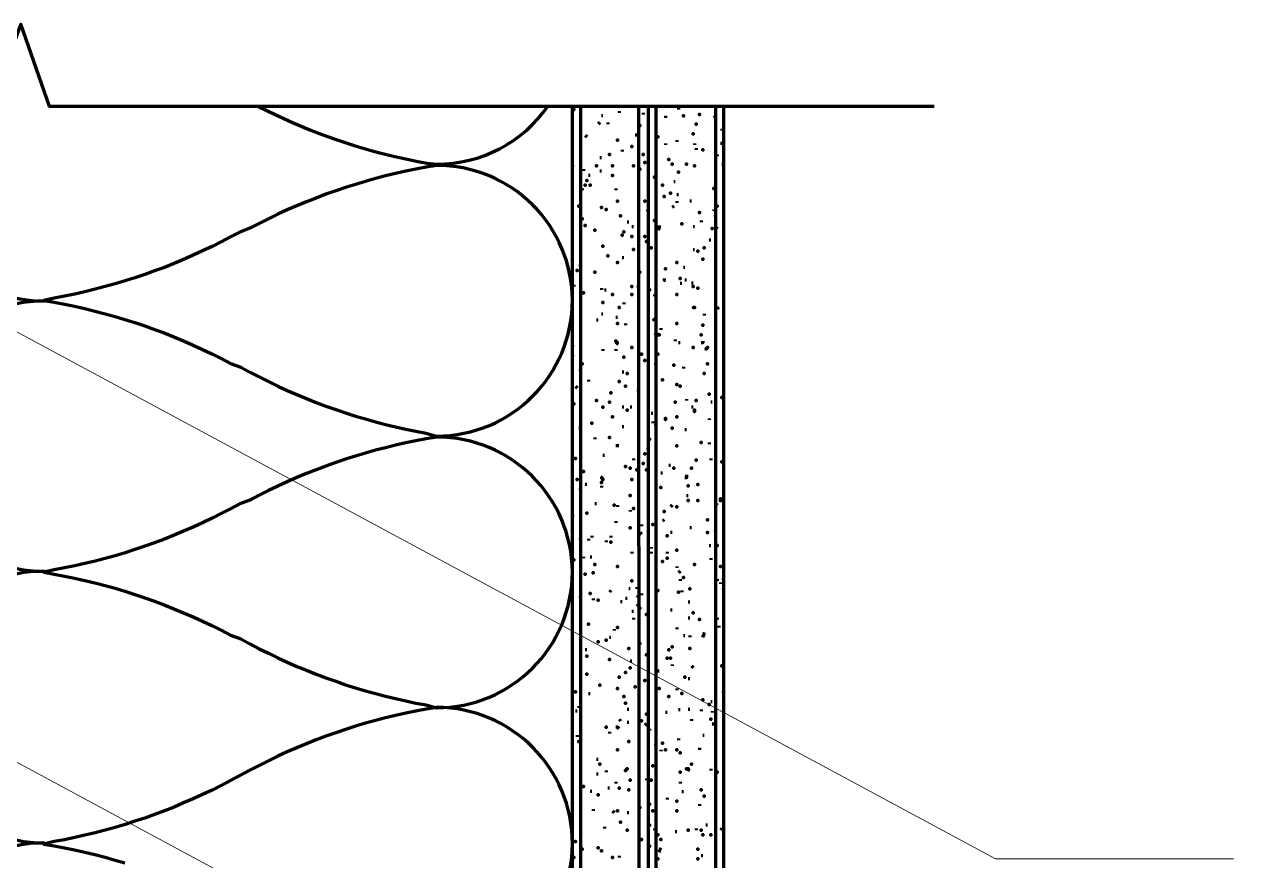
# Model space of a CAD drawing. Extents: x -83.6 to -32.7, y 325.7 to 417.7.
# Drawn here: x -59.38 to -49.27, y 386.32 to 393.25 of the extents above; entities that cross this region are included whole.
import ezdxf

# ---------------------------------------------------------------- set-up
doc = ezdxf.new("R2010")
doc.units = 0
doc.header["$MEASUREMENT"] = 0
for name, color, linetype, lineweight in [('Dt-Line 1', 9, 'Continuous', 0), ('Dt-Line 3', 7, 'Continuous', 15), ('Dt-Line 4', 1, 'Continuous', 25), ('Dt-Text', 121, 'Continuous', 20)]:
    doc.layers.add(name, color=color, linetype=linetype, lineweight=lineweight)
doc.styles.get("Standard").update_dxf_attribs({"font": 'Arial.ttf'})
doc.dimstyles.new('1 & 1 Half', dxfattribs={"dimtxt": 0.75, "dimasz": 0.75, "dimexe": 1, "dimexo": 0.375, "dimgap": 0.5, "dimtad": 1, "dimdec": 4, "dimzin": 3, "dimdsep": 46, "dimlunit": 4, "dimtxsty": 'Standard', "dimblk": 'ARCHTICK', "dimcen": 0.09375, "dimdle": 1, "dimclrd": 253, "dimclre": 253, "dimclrt": 256, "dimadec": 0, "dimazin": 0, "dimtfac": 0.6, "dimtdec": 4, "dimtix": 1, "dimtmove": 2, "dimatfit": 0, "dimfxl": 1, "dimfrac": 1, "dimtolj": 1, "dimtzin": 0, "dimlwd": 9, "dimlwe": 9, "dimarcsym": 0})

# ---------------------------------------------------------------- blocks, each defined once
blk = doc.blocks.new('_ArchTick')
at = {"color": 0, "linetype": 'ByBlock', "const_width": 0.15}
blk.add_lwpolyline([(-0.5, -0.5), (0.5, 0.5)], dxfattribs=at)

msp = doc.modelspace()

# ---------------------------------------------------------------- linework, layer by layer
at = {"layer": 'Dt-Line 1', "linetype": 'Continuous', "lineweight": 158}
for p, q in [((-54.451, 392.535), (-54.451, 392.521)), ((-53.958, 392.561), (-53.958, 392.548)), ((-54.611, 392.441), (-54.625, 392.428)), ((-54.585, 392.495), (-54.598, 392.495)), ((-54.545, 392.441), (-54.545, 392.428)), ((-54.251, 392.521), (-54.251, 392.508)), ((-54.065, 392.495), (-54.065, 392.481)), ((-53.651, 392.495), (-53.665, 392.481)), ((-54.731, 392.335), (-54.718, 392.321)), ((-54.305, 392.335), (-54.318, 392.335)), ((-53.598, 392.388), (-53.598, 392.375)), ((-54.065, 392.268), (-54.065, 392.255)), ((-53.971, 392.295), (-53.971, 392.281)), ((-53.825, 392.268), (-53.825, 392.255)), ((-53.811, 392.228), (-53.811, 392.215)), ((-53.598, 392.268), (-53.611, 392.268)), ((-54.598, 392.148), (-54.611, 392.148)), ((-54.425, 392.215), (-54.425, 392.201)), ((-53.638, 392.175), (-53.638, 392.161)), ((-54.745, 392.055), (-54.745, 392.041)), ((-54.611, 392.041), (-54.598, 392.041)), ((-53.598, 392.095), (-53.585, 392.095)), ((-54.691, 392.001), (-54.705, 392.001)), ((-53.985, 391.948), (-53.998, 391.948)), ((-54.758, 391.895), (-54.758, 391.881)), ((-54.478, 391.895), (-54.478, 391.881)), ((-53.958, 391.841), (-53.971, 391.841)), ((-53.998, 391.748), (-54.011, 391.735)), ((-53.971, 391.788), (-53.971, 391.775)), ((-53.851, 391.788), (-53.865, 391.788)), ((-54.225, 391.721), (-54.211, 391.708)), ((-53.771, 391.628), (-53.771, 391.615)), ((-53.665, 391.721), (-53.665, 391.708)), ((-54.371, 391.615), (-54.385, 391.615)), ((-54.331, 391.575), (-54.345, 391.575)), ((-53.825, 391.575), (-53.838, 391.575)), ((-53.638, 391.575), (-53.651, 391.561)), ((-53.705, 391.468), (-53.691, 391.468)), ((-54.425, 391.321), (-54.411, 391.321)), ((-53.838, 391.388), (-53.825, 391.388)), ((-53.651, 391.388), (-53.651, 391.375)), ((-54.758, 391.295), (-54.771, 391.295)), ((-53.918, 391.241), (-53.905, 391.241)), ((-53.891, 391.135), (-53.905, 391.135)), ((-54.825, 391.095), (-54.825, 391.081)), ((-54.598, 391.068), (-54.598, 391.055)), ((-54.571, 391.055), (-54.558, 391.055)), ((-54.291, 391.081), (-54.305, 391.081)), ((-53.945, 391.108), (-53.931, 391.108)), ((-53.838, 391.108), (-53.851, 391.108)), ((-54.411, 390.948), (-54.411, 390.935)), ((-54.158, 391.015), (-54.158, 391.001)), ((-54.598, 390.855), (-54.585, 390.855)), ((-54.478, 390.828), (-54.465, 390.828)), ((-54.171, 390.815), (-54.158, 390.801)), ((-53.745, 390.855), (-53.745, 390.841)), ((-53.625, 390.908), (-53.638, 390.895)), ((-54.625, 390.801), (-54.638, 390.801)), ((-54.398, 390.775), (-54.398, 390.761)), ((-54.105, 390.735), (-54.105, 390.721)), ((-54.825, 390.628), (-54.838, 390.628)), ((-53.985, 390.641), (-53.985, 390.628)), ((-53.945, 390.615), (-53.958, 390.615)), ((-54.585, 390.561), (-54.585, 390.548)), ((-54.478, 390.561), (-54.478, 390.548)), ((-53.918, 390.415), (-53.918, 390.401)), ((-53.651, 390.508), (-53.638, 390.508)), ((-54.705, 390.308), (-54.705, 390.295)), ((-54.425, 390.375), (-54.411, 390.375)), ((-54.158, 390.335), (-54.145, 390.335)), ((-54.811, 390.255), (-54.798, 390.241)), ((-53.891, 390.148), (-53.891, 390.135)), ((-53.678, 390.121), (-53.691, 390.121)), ((-54.411, 390.081), (-54.425, 390.081)), ((-54.345, 390.081), (-54.358, 390.081)), ((-54.171, 390.028), (-54.185, 390.028)), ((-53.838, 390.081), (-53.851, 390.081)), ((-54.771, 389.908), (-54.785, 389.908)), ((-54.425, 389.921), (-54.411, 389.921)), ((-54.171, 389.961), (-54.171, 389.948)), ((-53.705, 389.988), (-53.705, 389.975)), ((-54.651, 389.828), (-54.651, 389.815)), ((-53.905, 389.895), (-53.891, 389.895)), ((-53.705, 389.788), (-53.705, 389.775)), ((-54.571, 389.681), (-54.585, 389.681)), ((-54.331, 389.655), (-54.331, 389.641)), ((-54.038, 389.601), (-54.025, 389.601)), ((-53.691, 389.655), (-53.691, 389.641)), ((-54.091, 389.535), (-54.105, 389.535)), ((-54.718, 389.441), (-54.731, 389.441)), ((-54.598, 389.428), (-54.598, 389.415)), ((-53.651, 389.455), (-53.638, 389.455)), ((-53.891, 389.348), (-53.878, 389.348)), ((-54.651, 389.281), (-54.638, 389.281)), ((-54.465, 389.268), (-54.465, 389.255)), ((-54.358, 389.228), (-54.358, 389.215)), ((-54.011, 389.268), (-54.025, 389.255)), ((-53.651, 389.281), (-53.638, 389.268)), ((-54.838, 389.188), (-54.838, 389.175)), ((-54.478, 389.135), (-54.478, 389.121)), ((-54.265, 389.108), (-54.265, 389.095)), ((-54.078, 389.148), (-54.091, 389.135)), ((-54.678, 389.015), (-54.678, 389.001)), ((-54.518, 389.015), (-54.518, 389.001)), ((-54.278, 389.041), (-54.265, 389.028)), ((-54.211, 389.068), (-54.211, 389.055)), ((-54.011, 389.041), (-54.025, 389.041)), ((-53.851, 389.081), (-53.865, 389.081)), ((-54.705, 388.988), (-54.705, 388.975)), ((-54.558, 388.975), (-54.558, 388.961)), ((-54.185, 388.921), (-54.185, 388.908)), ((-53.705, 388.935), (-53.691, 388.935)), ((-54.745, 388.841), (-54.745, 388.828)), ((-54.691, 388.841), (-54.678, 388.841)), ((-54.345, 388.881), (-54.345, 388.868)), ((-54.185, 388.881), (-54.185, 388.868)), ((-54.051, 388.881), (-54.051, 388.868)), ((-53.691, 388.828), (-53.691, 388.815)), ((-53.971, 388.761), (-53.971, 388.748)), ((-53.945, 388.721), (-53.958, 388.708)), ((-53.945, 388.655), (-53.945, 388.641)), ((-53.638, 388.655), (-53.638, 388.641)), ((-53.611, 388.628), (-53.611, 388.615)), ((-54.665, 388.495), (-54.665, 388.481)), ((-54.518, 388.561), (-54.531, 388.548)), ((-54.385, 388.495), (-54.398, 388.495)), ((-54.358, 388.575), (-54.371, 388.575)), ((-54.305, 388.588), (-54.305, 388.575)), ((-54.305, 388.521), (-54.291, 388.508)), ((-54.265, 388.535), (-54.265, 388.521)), ((-53.931, 388.561), (-53.931, 388.548)), ((-54.425, 388.468), (-54.438, 388.468)), ((-54.331, 388.388), (-54.345, 388.388)), ((-54.291, 388.441), (-54.305, 388.428)), ((-54.025, 388.401), (-54.011, 388.401)), ((-53.878, 388.468), (-53.865, 388.468)), ((-54.331, 388.335), (-54.331, 388.321)), ((-53.878, 388.335), (-53.865, 388.335)), ((-53.638, 388.335), (-53.638, 388.321)), ((-54.491, 388.241), (-54.491, 388.228)), ((-53.971, 388.255), (-53.971, 388.241)), ((-53.918, 388.188), (-53.905, 388.188)), ((-53.865, 388.188), (-53.865, 388.175)), ((-53.625, 388.268), (-53.625, 388.255)), ((-54.531, 388.175), (-54.518, 388.175)), ((-54.278, 388.161), (-54.291, 388.161)), ((-54.718, 388.068), (-54.731, 388.068)), ((-54.345, 387.975), (-54.358, 387.975)), ((-54.131, 387.895), (-54.118, 387.895)), ((-54.011, 387.948), (-54.011, 387.935)), ((-53.851, 387.935), (-53.838, 387.921)), ((-53.865, 387.828), (-53.878, 387.828)), ((-54.705, 387.708), (-54.691, 387.708)), ((-53.971, 387.748), (-53.971, 387.735)), ((-54.785, 387.601), (-54.785, 387.588)), ((-53.691, 387.641), (-53.678, 387.641)), ((-54.798, 387.561), (-54.811, 387.561)), ((-54.451, 387.495), (-54.438, 387.481)), ((-54.371, 387.575), (-54.385, 387.575)), ((-54.051, 387.548), (-54.065, 387.548)), ((-53.958, 387.575), (-53.945, 387.575)), ((-53.865, 387.575), (-53.878, 387.575)), ((-53.851, 387.495), (-53.851, 387.481)), ((-53.771, 387.575), (-53.771, 387.561)), ((-53.678, 387.561), (-53.678, 387.548)), ((-54.758, 387.388), (-54.771, 387.388)), ((-54.531, 387.388), (-54.531, 387.375)), ((-54.385, 387.468), (-54.371, 387.468)), ((-54.225, 387.455), (-54.238, 387.441)), ((-54.198, 387.415), (-54.198, 387.401)), ((-53.678, 387.455), (-53.665, 387.455)), ((-54.798, 387.361), (-54.798, 387.348)), ((-53.958, 387.335), (-53.958, 387.321)), ((-53.758, 387.361), (-53.745, 387.361)), ((-54.105, 387.241), (-54.105, 387.228)), ((-53.785, 387.255), (-53.785, 387.241)), ((-54.638, 387.161), (-54.625, 387.161)), ((-53.691, 387.081), (-53.691, 387.068)), ((-54.638, 387.041), (-54.625, 387.041)), ((-54.558, 387.068), (-54.558, 387.055)), ((-54.478, 386.975), (-54.478, 386.961)), ((-54.225, 387.001), (-54.225, 386.988)), ((-53.945, 386.975), (-53.945, 386.961)), ((-54.678, 386.895), (-54.691, 386.895)), ((-54.531, 386.921), (-54.545, 386.921)), ((-53.931, 386.895), (-53.918, 386.895)), ((-54.051, 386.841), (-54.051, 386.828)), ((-53.785, 386.788), (-53.785, 386.775)), ((-54.665, 386.748), (-54.665, 386.735)), ((-54.505, 386.735), (-54.491, 386.721)), ((-54.385, 386.721), (-54.371, 386.721)), ((-54.571, 386.601), (-54.571, 386.588)), ((-54.158, 386.588), (-54.158, 386.575)), ((-53.811, 386.588), (-53.811, 386.575)), ((-53.718, 386.615), (-53.731, 386.615)), ((-53.598, 386.588), (-53.611, 386.575)), ((-53.971, 386.561), (-53.985, 386.561)), ((-54.451, 386.361), (-54.451, 386.348)), ((-53.758, 386.361), (-53.771, 386.361))]:
    msp.add_line(p, q, dxfattribs=at)
for points in [[(-60.235, 392.573, 0.257458), (-60.171, 391.487, 0.257467), (-59.218, 390.961, 0.414213), (-60.345, 389.835, 0.414213), (-59.218, 388.721, 0.414214), (-60.345, 387.595, 0.414214), (-59.218, 386.468, 0.414213), (-60.345, 385.341, 0.414213), (-59.218, 384.215, 0.414213), (-60.345, 383.088, 0.414213), (-59.218, 381.961, 0.344534), (-60.311, 381.106, 0.34453), (-59.745, 379.839)], [(-57.441, 392.575), (-57.372, 392.54), (-57.301, 392.506), (-57.23, 392.473), (-57.159, 392.441), (-57.087, 392.411), (-57.015, 392.381), (-56.942, 392.353), (-56.869, 392.326), (-56.796, 392.3), (-56.722, 392.275), (-56.648, 392.251), (-56.573, 392.228), (-56.498, 392.207), (-56.423, 392.187), (-56.347, 392.168), (-56.271, 392.15), (-56.195, 392.133), (-56.118, 392.118), (-56.041, 392.104), (-55.965, 392.095, 0.246058), (-55.038, 392.58)], [(-55.965, 385.335, 0.414213), (-54.838, 386.461, 0.414213), (-55.964, 387.592), (-56.05, 387.577), (-56.135, 387.561), (-56.219, 387.544), (-56.303, 387.525), (-56.387, 387.505), (-56.471, 387.483), (-56.554, 387.46), (-56.636, 387.435), (-56.719, 387.409), (-56.8, 387.381), (-56.881, 387.352), (-56.962, 387.322), (-57.042, 387.29), (-57.122, 387.257), (-57.201, 387.223), (-57.279, 387.187), (-57.357, 387.149), (-57.435, 387.111), (-57.511, 387.071), (-57.595, 387.027), (-57.671, 386.985), (-57.748, 386.945), (-57.825, 386.906), (-57.903, 386.869), (-57.981, 386.833), (-58.061, 386.799), (-58.14, 386.765), (-58.22, 386.734), (-58.301, 386.703), (-58.382, 386.674), (-58.464, 386.647), (-58.546, 386.621), (-58.629, 386.596), (-58.712, 386.573), (-58.795, 386.551), (-58.879, 386.531), (-58.963, 386.512), (-59.048, 386.494), (-59.133, 386.479), (-59.219, 386.458), (-59.133, 386.444), (-59.048, 386.428), (-58.964, 386.411), (-58.88, 386.392), (-58.796, 386.371), (-58.712, 386.35), (-58.629, 386.326), (-58.547, 386.302)]]:
    msp.add_lwpolyline(points, format="xyb", dxfattribs=at)
for points in [[(-54.825, 392.548), (-54.825, 392.548), (-54.825, 392.548)], [(-53.918, 392.495), (-53.918, 392.495), (-53.918, 392.495)], [(-53.785, 392.508), (-53.785, 392.508), (-53.785, 392.508)], [(-54.278, 392.415), (-54.278, 392.415), (-54.278, 392.415)], [(-53.838, 392.348), (-53.838, 392.348), (-53.838, 392.348)], [(-53.811, 392.428), (-53.811, 392.428), (-53.811, 392.428)], [(-54.465, 392.295), (-54.465, 392.295), (-54.465, 392.295)], [(-54.345, 392.241), (-54.345, 392.241), (-54.345, 392.241)], [(-54.131, 392.321), (-54.131, 392.321), (-54.131, 392.321)], [(-54.531, 392.175), (-54.531, 392.175), (-54.531, 392.175)], [(-54.251, 392.175), (-54.251, 392.175), (-54.251, 392.175)], [(-54.038, 392.135), (-54.038, 392.135), (-54.038, 392.135)], [(-53.758, 392.215), (-53.758, 392.215), (-53.758, 392.215)], [(-54.838, 392.081), (-54.838, 392.081), (-54.838, 392.081)], [(-54.638, 392.081), (-54.638, 392.081), (-54.638, 392.081)], [(-54.505, 392.081), (-54.505, 392.081), (-54.505, 392.081)], [(-54.331, 392.081), (-54.331, 392.081), (-54.331, 392.081)], [(-54.278, 392.055), (-54.278, 392.055), (-54.278, 392.055)], [(-54.011, 392.095), (-54.011, 392.095), (-54.011, 392.095)], [(-53.958, 392.028), (-53.958, 392.028), (-53.958, 392.028)], [(-53.891, 392.095), (-53.891, 392.095), (-53.891, 392.095)], [(-53.825, 392.081), (-53.825, 392.081), (-53.825, 392.081)], [(-54.718, 391.961), (-54.718, 391.961), (-54.718, 391.961)], [(-54.505, 392.001), (-54.505, 392.001), (-54.505, 392.001)], [(-54.158, 391.988), (-54.158, 391.988), (-54.158, 391.988)], [(-54.731, 391.921), (-54.731, 391.921), (-54.731, 391.921)], [(-54.691, 391.921), (-54.691, 391.921), (-54.691, 391.921)], [(-54.091, 391.921), (-54.091, 391.921), (-54.091, 391.921)], [(-54.078, 391.828), (-54.078, 391.828), (-54.078, 391.828)], [(-54.025, 391.855), (-54.025, 391.855), (-54.025, 391.855)], [(-53.665, 391.895), (-53.665, 391.895), (-53.665, 391.895)], [(-54.785, 391.748), (-54.785, 391.748), (-54.785, 391.748)], [(-54.598, 391.735), (-54.598, 391.735), (-54.598, 391.735)], [(-54.465, 391.788), (-54.465, 391.788), (-54.465, 391.788)], [(-54.238, 391.788), (-54.238, 391.788), (-54.238, 391.788)], [(-53.638, 391.748), (-53.638, 391.748), (-53.638, 391.748)], [(-54.758, 391.641), (-54.758, 391.641), (-54.758, 391.641)], [(-54.558, 391.721), (-54.558, 391.721), (-54.558, 391.721)], [(-54.438, 391.668), (-54.438, 391.668), (-54.438, 391.668)], [(-54.158, 391.628), (-54.158, 391.628), (-54.158, 391.628)], [(-53.785, 391.695), (-53.785, 391.695), (-53.785, 391.695)], [(-53.651, 391.668), (-53.651, 391.668), (-53.651, 391.668)], [(-54.731, 391.588), (-54.731, 391.588), (-54.731, 391.588)], [(-54.651, 391.548), (-54.651, 391.548), (-54.651, 391.548)], [(-54.411, 391.535), (-54.411, 391.535), (-54.411, 391.535)], [(-54.118, 391.588), (-54.118, 391.561), (-54.131, 391.548)], [(-53.931, 391.601), (-53.931, 391.601), (-53.931, 391.601)], [(-53.678, 391.561), (-53.678, 391.561), (-53.678, 391.561)], [(-54.345, 391.495), (-54.345, 391.495), (-54.345, 391.495)], [(-54.238, 391.495), (-54.238, 391.495), (-54.238, 391.495)], [(-54.225, 391.455), (-54.225, 391.455), (-54.225, 391.455)], [(-54.585, 391.415), (-54.585, 391.415), (-54.585, 391.415)], [(-54.545, 391.335), (-54.545, 391.335), (-54.545, 391.335)], [(-54.331, 391.388), (-54.331, 391.388), (-54.331, 391.388)], [(-54.185, 391.401), (-54.185, 391.401), (-54.185, 391.401)], [(-53.798, 391.375), (-53.798, 391.375), (-53.798, 391.375)], [(-53.745, 391.401), (-53.745, 391.401), (-53.745, 391.401)], [(-54.771, 391.255), (-54.771, 391.255), (-54.771, 391.255)], [(-54.465, 391.281), (-54.465, 391.281), (-54.465, 391.281)], [(-54.065, 391.228), (-54.065, 391.228), (-54.065, 391.228)], [(-53.971, 391.281), (-53.971, 391.281), (-53.971, 391.281)], [(-53.758, 391.308), (-53.758, 391.308), (-53.758, 391.308)], [(-54.798, 391.215), (-54.798, 391.215), (-54.798, 391.215)], [(-54.651, 391.201), (-54.651, 391.201), (-54.651, 391.201)], [(-54.278, 391.201), (-54.278, 391.201), (-54.278, 391.201)], [(-54.078, 391.148), (-54.078, 391.135), (-54.065, 391.135)], [(-53.945, 391.148), (-53.945, 391.148), (-53.945, 391.148)], [(-54.745, 391.028), (-54.745, 391.028), (-54.745, 391.028)], [(-54.345, 391.081), (-54.345, 391.081), (-54.345, 391.081)], [(-54.198, 391.055), (-54.198, 391.055), (-54.198, 391.055)], [(-53.838, 391.081), (-53.838, 391.081), (-53.838, 391.081)], [(-53.798, 391.068), (-53.798, 391.068), (-53.798, 391.068)], [(-54.585, 390.948), (-54.585, 390.948), (-54.585, 390.948)], [(-54.505, 391.015), (-54.505, 391.015), (-54.505, 391.015)], [(-53.971, 391.015), (-53.971, 391.015), (-53.971, 391.015)], [(-54.451, 390.908), (-54.451, 390.908), (-54.451, 390.908)], [(-54.465, 390.775), (-54.465, 390.775), (-54.465, 390.775)], [(-53.971, 390.775), (-53.971, 390.775), (-53.971, 390.775)], [(-53.758, 390.761), (-53.758, 390.761), (-53.758, 390.761)], [(-54.478, 390.628), (-54.465, 390.615), (-54.478, 390.601)], [(-54.118, 390.681), (-54.158, 390.695)], [(-53.771, 390.681), (-53.771, 390.681), (-53.771, 390.681)], [(-53.758, 390.628), (-53.758, 390.615), (-53.771, 390.615)], [(-54.838, 390.588), (-54.838, 390.588), (-54.838, 390.588)], [(-54.345, 390.575), (-54.345, 390.575), (-54.345, 390.575)], [(-54.265, 390.521), (-54.265, 390.521), (-54.265, 390.521)], [(-54.131, 390.521), (-54.131, 390.521), (-54.131, 390.521)], [(-53.838, 390.575), (-53.838, 390.575), (-53.838, 390.575)], [(-54.838, 390.508), (-54.838, 390.508), (-54.838, 390.508)], [(-54.758, 390.441), (-54.758, 390.441), (-54.758, 390.441)], [(-54.411, 390.495), (-54.411, 390.495), (-54.411, 390.495)], [(-54.238, 390.468), (-54.238, 390.468), (-54.238, 390.468)], [(-54.145, 390.441), (-54.145, 390.441), (-54.145, 390.441)], [(-53.998, 390.428), (-53.998, 390.428), (-53.998, 390.428)], [(-53.718, 390.441), (-53.718, 390.441), (-53.718, 390.441)], [(-54.771, 390.388), (-54.771, 390.388), (-54.771, 390.388)], [(-54.385, 390.361), (-54.385, 390.361), (-54.385, 390.361)], [(-54.091, 390.308), (-54.091, 390.308), (-54.091, 390.308)], [(-53.745, 390.361), (-53.745, 390.361), (-53.745, 390.361)], [(-54.398, 390.255), (-54.398, 390.255), (-54.398, 390.255)], [(-54.291, 390.215), (-54.291, 390.215), (-54.291, 390.215)], [(-53.971, 390.268), (-53.971, 390.268), (-53.971, 390.268)], [(-53.945, 390.255), (-53.945, 390.255), (-53.945, 390.255)], [(-54.825, 390.108), (-54.825, 390.108), (-54.825, 390.108)], [(-54.638, 390.135), (-54.638, 390.135), (-54.638, 390.135)], [(-54.531, 390.121), (-54.531, 390.121), (-54.531, 390.121)], [(-54.518, 390.201), (-54.518, 390.201), (-54.518, 390.201)], [(-53.985, 390.121), (-53.985, 390.121), (-53.985, 390.121)], [(-53.811, 390.135), (-53.811, 390.135), (-53.811, 390.135)], [(-53.705, 390.188), (-53.705, 390.188), (-53.705, 390.188)], [(-53.598, 390.161), (-53.598, 390.161), (-53.598, 390.161)], [(-54.585, 390.081), (-54.585, 390.081), (-54.585, 390.081)], [(-54.385, 390.055), (-54.385, 390.055), (-54.385, 390.055)], [(-54.505, 390.001), (-54.505, 390.001), (-54.505, 390.001)], [(-54.145, 389.935), (-54.145, 389.935), (-54.145, 389.935)], [(-54.011, 389.908), (-54.011, 389.908), (-54.011, 389.908)], [(-53.971, 390.001), (-53.971, 390.001), (-53.971, 390.001)], [(-54.531, 389.828), (-54.531, 389.828), (-54.531, 389.828)], [(-54.198, 389.815), (-54.198, 389.815), (-54.198, 389.815)], [(-54.465, 389.748), (-54.465, 389.761), (-54.465, 389.775)], [(-53.971, 389.761), (-53.971, 389.761), (-53.971, 389.761)], [(-53.771, 389.788), (-53.771, 389.788), (-53.771, 389.788)], [(-54.811, 389.655), (-54.811, 389.655), (-54.811, 389.655)], [(-54.251, 389.615), (-54.251, 389.615), (-54.251, 389.615)], [(-54.238, 389.695), (-54.238, 389.695), (-54.238, 389.695)], [(-53.811, 389.641), (-53.811, 389.641), (-53.811, 389.641)], [(-53.598, 389.628), (-53.598, 389.628), (-53.598, 389.628)], [(-54.745, 389.548), (-54.745, 389.548), (-54.745, 389.548)], [(-54.585, 389.481), (-54.598, 389.495), (-54.585, 389.508)], [(-54.398, 389.588), (-54.398, 389.588), (-54.398, 389.588)], [(-54.358, 389.575), (-54.358, 389.575), (-54.358, 389.575)], [(-54.305, 389.561), (-54.305, 389.561), (-54.305, 389.561)], [(-54.225, 389.561), (-54.225, 389.561), (-54.225, 389.561)], [(-53.998, 389.575), (-53.998, 389.575), (-53.998, 389.575)], [(-53.891, 389.521), (-53.891, 389.495), (-53.905, 389.495)], [(-53.851, 389.575), (-53.851, 389.575), (-53.851, 389.575)], [(-54.798, 389.481), (-54.798, 389.481), (-54.798, 389.481)], [(-54.771, 389.401), (-54.771, 389.401), (-54.771, 389.401)], [(-54.598, 389.455), (-54.598, 389.455), (-54.598, 389.455)], [(-54.345, 389.481), (-54.345, 389.481), (-54.345, 389.481)], [(-54.105, 389.415), (-54.105, 389.415), (-54.105, 389.415)], [(-53.878, 389.428), (-53.878, 389.428), (-53.878, 389.428)], [(-53.798, 389.441), (-53.798, 389.441), (-53.798, 389.441)], [(-54.358, 389.348), (-54.358, 389.348), (-54.358, 389.348)], [(-53.878, 389.308), (-53.878, 389.308), (-53.878, 389.308)], [(-53.798, 389.308), (-53.798, 389.308), (-53.798, 389.308)], [(-54.718, 389.201), (-54.718, 389.201), (-54.718, 389.201)], [(-54.491, 389.268), (-54.491, 389.268), (-54.491, 389.268)], [(-54.331, 389.241), (-54.331, 389.241), (-54.331, 389.241)], [(-54.078, 389.215), (-54.078, 389.215), (-54.078, 389.215)], [(-53.971, 389.255), (-53.971, 389.255), (-53.971, 389.255)], [(-54.171, 389.108), (-54.171, 389.108), (-54.171, 389.108)], [(-53.718, 389.148), (-53.718, 389.148), (-53.718, 389.148)], [(-54.358, 389.081), (-54.358, 389.081), (-54.358, 389.081)], [(-54.051, 389.015), (-54.051, 389.015), (-54.051, 389.015)], [(-53.718, 389.041), (-53.718, 389.041), (-53.718, 389.041)], [(-53.651, 389.055), (-53.651, 389.055), (-53.651, 389.055)], [(-54.771, 388.988), (-54.771, 388.988), (-54.771, 388.988)], [(-53.971, 388.895), (-53.971, 388.895), (-53.971, 388.895)], [(-53.638, 388.935), (-53.638, 388.935), (-53.638, 388.935)], [(-54.825, 388.815), (-54.825, 388.815), (-54.825, 388.815)], [(-54.091, 388.801), (-54.091, 388.801), (-54.091, 388.801)], [(-54.051, 388.828), (-54.051, 388.828), (-54.051, 388.828)], [(-54.731, 388.695), (-54.731, 388.695), (-54.731, 388.695)], [(-54.651, 388.775), (-54.651, 388.775), (-54.651, 388.775)], [(-54.465, 388.761), (-54.465, 388.761), (-54.465, 388.761)], [(-53.825, 388.775), (-53.825, 388.775), (-53.825, 388.775)], [(-53.611, 388.761), (-53.611, 388.761), (-53.611, 388.761)], [(-54.345, 388.641), (-54.345, 388.641), (-54.345, 388.641)], [(-53.918, 388.668), (-53.918, 388.668), (-53.918, 388.668)], [(-53.585, 388.655), (-53.585, 388.655), (-53.585, 388.655)], [(-54.771, 388.508), (-54.771, 388.508), (-54.771, 388.508)], [(-54.691, 388.535), (-54.691, 388.535), (-54.691, 388.535)], [(-54.131, 388.561), (-54.131, 388.561), (-54.131, 388.561)], [(-53.958, 388.548), (-53.958, 388.548), (-53.958, 388.548)], [(-53.865, 388.575), (-53.865, 388.575), (-53.865, 388.575)], [(-53.585, 388.575), (-53.585, 388.575), (-53.585, 388.575)], [(-54.625, 388.481), (-54.625, 388.481), (-54.625, 388.481)], [(-54.278, 388.415), (-54.278, 388.415), (-54.278, 388.415)], [(-54.225, 388.361), (-54.225, 388.361), (-54.225, 388.361)], [(-53.838, 388.375), (-53.838, 388.375), (-53.838, 388.375)], [(-53.785, 388.321), (-53.785, 388.321), (-53.785, 388.321)], [(-54.705, 388.281), (-54.705, 388.281), (-54.705, 388.281)], [(-54.465, 388.255), (-54.465, 388.255), (-54.465, 388.255)], [(-53.758, 388.175), (-53.745, 388.201), (-53.758, 388.201)], [(-54.625, 388.135), (-54.625, 388.135), (-54.625, 388.135)], [(-54.558, 388.148), (-54.558, 388.148), (-54.558, 388.148)], [(-54.278, 388.121), (-54.278, 388.121), (-54.278, 388.121)], [(-54.011, 388.095), (-54.011, 388.095), (-54.011, 388.095)], [(-54.718, 388.015), (-54.718, 388.015), (-54.718, 388.015)], [(-54.371, 388.081), (-54.371, 388.081), (-54.371, 388.081)], [(-54.225, 388.028), (-54.225, 388.028), (-54.225, 388.028)], [(-54.051, 388.001), (-54.051, 388.001), (-54.051, 388.001)], [(-54.038, 388.068), (-54.038, 388.068), (-54.038, 388.068)], [(-54.025, 388.001), (-54.025, 388.001), (-54.025, 388.001)], [(-54.358, 387.921), (-54.358, 387.921), (-54.358, 387.921)], [(-53.598, 387.935), (-53.598, 387.935), (-53.598, 387.935)], [(-54.451, 387.841), (-54.451, 387.841), (-54.451, 387.841)], [(-54.398, 387.881), (-54.398, 387.881), (-54.398, 387.881)], [(-54.238, 387.815), (-54.238, 387.815), (-54.238, 387.815)], [(-53.905, 387.841), (-53.905, 387.841), (-53.905, 387.841)], [(-54.811, 387.721), (-54.811, 387.721), (-54.811, 387.721)], [(-54.611, 387.775), (-54.611, 387.775), (-54.611, 387.775)], [(-54.465, 387.748), (-54.465, 387.748), (-54.465, 387.748)], [(-54.411, 387.681), (-54.411, 387.681), (-54.411, 387.681)], [(-54.318, 387.761), (-54.318, 387.761), (-54.318, 387.761)], [(-54.118, 387.748), (-54.118, 387.748), (-54.118, 387.748)], [(-54.038, 387.681), (-54.038, 387.681), (-54.038, 387.681)], [(-53.931, 387.708), (-53.931, 387.708), (-53.931, 387.708)], [(-53.585, 387.721), (-53.585, 387.721), (-53.585, 387.721)], [(-54.398, 387.628), (-54.398, 387.628), (-54.398, 387.628)], [(-53.758, 387.655), (-53.758, 387.655), (-53.758, 387.655)], [(-53.705, 387.615), (-53.705, 387.615), (-53.705, 387.615)], [(-54.265, 387.481), (-54.265, 387.481), (-54.265, 387.481)], [(-54.225, 387.535), (-54.225, 387.535), (-54.225, 387.535)], [(-53.691, 387.495), (-53.691, 387.495), (-53.691, 387.495)], [(-54.451, 387.415), (-54.465, 387.428), (-54.478, 387.428)], [(-54.785, 387.308), (-54.785, 387.308), (-54.785, 387.308)], [(-54.371, 387.308), (-54.371, 387.308), (-54.371, 387.308)], [(-54.145, 387.281), (-54.145, 387.281), (-54.145, 387.281)], [(-54.091, 387.295), (-54.091, 387.295), (-54.091, 387.295)], [(-54.465, 387.241), (-54.465, 387.241), (-54.465, 387.241)], [(-54.065, 387.241), (-54.065, 387.241), (-54.065, 387.241)], [(-53.971, 387.241), (-53.971, 387.241), (-53.971, 387.241)], [(-53.945, 387.215), (-53.945, 387.215), (-53.945, 387.215)], [(-54.611, 387.121), (-54.611, 387.121), (-54.611, 387.121)], [(-54.171, 387.108), (-54.171, 387.108), (-54.171, 387.108)], [(-53.891, 387.081), (-53.865, 387.068)], [(-53.851, 387.121), (-53.851, 387.121), (-53.851, 387.121)], [(-54.358, 386.988), (-54.358, 386.988), (-54.358, 386.988)], [(-54.185, 386.988), (-54.185, 386.988), (-54.185, 386.988)], [(-53.945, 387.055), (-53.945, 387.055), (-53.945, 387.055)], [(-53.638, 387.055), (-53.638, 387.055), (-53.638, 387.055)], [(-54.745, 386.935), (-54.745, 386.935), (-54.745, 386.935)], [(-54.451, 386.921), (-54.451, 386.921), (-54.451, 386.921)], [(-54.371, 386.908), (-54.371, 386.908), (-54.371, 386.908)], [(-53.771, 386.908), (-53.771, 386.908), (-53.771, 386.908)], [(-54.625, 386.868), (-54.625, 386.868), (-54.625, 386.868)], [(-54.198, 386.788), (-54.198, 386.788), (-54.198, 386.788)], [(-53.971, 386.815), (-53.971, 386.815), (-53.971, 386.815)], [(-53.745, 386.855), (-53.745, 386.855), (-53.745, 386.855)], [(-54.465, 386.735), (-54.465, 386.735), (-54.465, 386.735)], [(-54.278, 386.761), (-54.278, 386.761), (-54.278, 386.761)], [(-54.171, 386.735), (-54.171, 386.735), (-54.171, 386.735)], [(-53.971, 386.735), (-53.971, 386.735), (-53.971, 386.735)], [(-54.438, 386.641), (-54.438, 386.641), (-54.438, 386.641)], [(-54.385, 386.575), (-54.385, 386.575), (-54.385, 386.575)], [(-54.198, 386.615), (-54.198, 386.615), (-54.198, 386.615)], [(-53.878, 386.575), (-53.878, 386.575), (-53.878, 386.575)], [(-53.771, 386.575), (-53.771, 386.575), (-53.771, 386.575)], [(-54.811, 386.481), (-54.811, 386.481), (-54.811, 386.481)], [(-54.265, 386.495), (-54.265, 386.495), (-54.265, 386.495)], [(-54.131, 386.535), (-54.131, 386.535), (-54.131, 386.535)], [(-54.105, 386.495), (-54.105, 386.495), (-54.105, 386.495)], [(-53.758, 386.535), (-53.758, 386.535), (-53.758, 386.535)], [(-53.691, 386.535), (-53.691, 386.535), (-53.691, 386.535)], [(-54.758, 386.415), (-54.758, 386.415), (-54.758, 386.415)], [(-54.625, 386.428), (-54.625, 386.428), (-54.625, 386.428)], [(-54.598, 386.401), (-54.598, 386.401), (-54.598, 386.401)], [(-54.198, 386.441), (-54.198, 386.441), (-54.198, 386.441)], [(-54.105, 386.428), (-54.118, 386.401), (-54.105, 386.401)], [(-53.798, 386.415), (-53.798, 386.415), (-53.798, 386.415)], [(-54.825, 386.348), (-54.825, 386.348), (-54.825, 386.348)], [(-54.505, 386.348), (-54.505, 386.348), (-54.505, 386.348)], [(-54.131, 386.335), (-54.131, 386.335), (-54.131, 386.335)], [(-53.798, 386.335), (-53.798, 386.335), (-53.798, 386.335)]]:
    msp.add_lwpolyline(points, dxfattribs=at)
for points in [[(-54.838, 390.968, 0.414214), (-55.964, 392.085), (-56.05, 392.071), (-56.135, 392.055), (-56.219, 392.037), (-56.303, 392.018), (-56.387, 391.998), (-56.471, 391.976), (-56.554, 391.953), (-56.636, 391.928), (-56.719, 391.902), (-56.8, 391.875), (-56.881, 391.846), (-56.962, 391.815), (-57.042, 391.784), (-57.122, 391.75), (-57.201, 391.716), (-57.279, 391.68), (-57.357, 391.643), (-57.435, 391.604), (-57.511, 391.564), (-57.595, 391.533), (-57.671, 391.492), (-57.748, 391.452), (-57.825, 391.413), (-57.903, 391.376), (-57.981, 391.34), (-58.061, 391.305), (-58.14, 391.272), (-58.22, 391.24), (-58.301, 391.21), (-58.382, 391.181), (-58.464, 391.154), (-58.546, 391.127), (-58.629, 391.103), (-58.712, 391.08), (-58.795, 391.058), (-58.879, 391.037), (-58.963, 391.019), (-59.048, 391.001), (-59.133, 390.985), (-59.219, 390.965), (-59.133, 390.951), (-59.048, 390.935), (-58.964, 390.917), (-58.88, 390.898), (-58.796, 390.878), (-58.712, 390.856), (-58.629, 390.833), (-58.547, 390.808), (-58.464, 390.782), (-58.383, 390.755), (-58.301, 390.726), (-58.221, 390.696), (-58.141, 390.664), (-58.061, 390.631), (-57.982, 390.596), (-57.903, 390.56), (-57.826, 390.523), (-57.748, 390.484), (-57.672, 390.444), (-57.587, 390.413), (-57.511, 390.372), (-57.435, 390.332), (-57.357, 390.293), (-57.279, 390.256), (-57.201, 390.22), (-57.122, 390.185), (-57.042, 390.152), (-56.962, 390.12), (-56.881, 390.09), (-56.8, 390.061), (-56.719, 390.034), (-56.636, 390.007), (-56.554, 389.983), (-56.471, 389.96), (-56.387, 389.938), (-56.303, 389.917), (-56.219, 389.899), (-56.135, 389.881), (-56.05, 389.865), (-55.965, 389.841, 0.414213)], [(-54.838, 388.715, 0.414213), (-55.964, 389.832), (-56.05, 389.817), (-56.135, 389.801), (-56.219, 389.784), (-56.303, 389.765), (-56.387, 389.745), (-56.471, 389.723), (-56.554, 389.7), (-56.636, 389.675), (-56.719, 389.649), (-56.8, 389.621), (-56.881, 389.592), (-56.962, 389.562), (-57.042, 389.53), (-57.122, 389.497), (-57.201, 389.463), (-57.279, 389.427), (-57.357, 389.389), (-57.435, 389.351), (-57.511, 389.311), (-57.595, 389.28), (-57.671, 389.239), (-57.748, 389.198), (-57.825, 389.16), (-57.903, 389.122), (-57.981, 389.087), (-58.061, 389.052), (-58.14, 389.019), (-58.22, 388.987), (-58.301, 388.957), (-58.382, 388.928), (-58.464, 388.9), (-58.546, 388.874), (-58.629, 388.849), (-58.712, 388.826), (-58.795, 388.804), (-58.879, 388.784), (-58.963, 388.765), (-59.048, 388.748), (-59.133, 388.732), (-59.219, 388.712), (-59.133, 388.697), (-59.048, 388.681), (-58.964, 388.664), (-58.88, 388.645), (-58.796, 388.625), (-58.712, 388.603), (-58.629, 388.58), (-58.547, 388.555), (-58.464, 388.529), (-58.383, 388.501), (-58.301, 388.473), (-58.221, 388.442), (-58.141, 388.41), (-58.061, 388.377), (-57.982, 388.343), (-57.903, 388.307), (-57.826, 388.27), (-57.748, 388.231), (-57.672, 388.191), (-57.587, 388.16), (-57.511, 388.119), (-57.435, 388.078), (-57.357, 388.04), (-57.279, 388.002), (-57.201, 387.967), (-57.122, 387.932), (-57.042, 387.899), (-56.962, 387.867), (-56.881, 387.837), (-56.8, 387.808), (-56.719, 387.78), (-56.636, 387.754), (-56.554, 387.729), (-56.471, 387.706), (-56.387, 387.684), (-56.303, 387.664), (-56.219, 387.645), (-56.135, 387.628), (-56.05, 387.612), (-55.965, 387.588, 0.414213)]]:
    msp.add_lwpolyline(points, format="xyb", close=True, dxfattribs=at)
for points in [[(-53.825, 390.908), (-53.825, 390.908), (-53.838, 390.908)], [(-53.718, 390.575), (-53.718, 390.575), (-53.731, 390.561)], [(-53.825, 390.055), (-53.825, 390.055), (-53.825, 390.041)], [(-54.678, 389.948), (-54.678, 389.948), (-54.678, 389.948)], [(-54.065, 389.988), (-54.065, 389.988), (-54.065, 389.975)], [(-54.211, 389.735), (-54.211, 389.735), (-54.211, 389.735)], [(-53.611, 389.321), (-53.611, 389.321), (-53.611, 389.308)], [(-54.518, 388.961), (-54.518, 388.961), (-54.518, 388.961)], [(-54.398, 387.068), (-54.398, 387.068), (-54.385, 387.081), (-54.385, 387.081)]]:
    msp.add_lwpolyline(points, close=True, dxfattribs=at)
for p in [(-54.825, 392.548), (-54.291, 392.575), (-53.918, 392.495), (-53.785, 392.508), (-54.278, 392.415), (-53.838, 392.348), (-53.811, 392.428), (-54.465, 392.295), (-54.345, 392.241), (-54.131, 392.321), (-54.531, 392.175), (-54.251, 392.175), (-54.038, 392.135), (-53.758, 392.215), (-54.838, 392.081), (-54.638, 392.081), (-54.505, 392.081), (-54.331, 392.081), (-54.278, 392.055), (-54.238, 392.108), (-54.011, 392.095), (-53.958, 392.028), (-53.891, 392.095), (-53.825, 392.081), (-54.718, 391.961), (-54.505, 392.001), (-54.158, 391.988), (-54.731, 391.921), (-54.691, 391.921), (-54.091, 391.921), (-54.078, 391.828), (-54.025, 391.855), (-53.665, 391.895), (-54.785, 391.748), (-54.598, 391.735), (-54.465, 391.788), (-54.238, 391.788), (-53.638, 391.748), (-54.758, 391.641), (-54.558, 391.721), (-54.438, 391.668), (-54.158, 391.628), (-53.785, 391.695), (-53.651, 391.668), (-54.731, 391.588), (-54.651, 391.548), (-54.411, 391.535), (-53.931, 391.601), (-53.678, 391.561), (-54.425, 391.508), (-54.345, 391.495), (-54.238, 391.495), (-54.225, 391.455), (-54.585, 391.415), (-54.545, 391.335), (-54.331, 391.388), (-54.185, 391.401), (-53.798, 391.375), (-53.745, 391.401), (-54.771, 391.255), (-54.465, 391.281), (-54.065, 391.228), (-53.971, 391.281), (-53.758, 391.308), (-54.798, 391.215), (-54.651, 391.201), (-54.278, 391.201), (-53.945, 391.148), (-54.745, 391.028), (-54.345, 391.081), (-54.198, 391.055), (-53.838, 391.081), (-53.798, 391.068), (-54.585, 390.948), (-54.505, 391.015), (-54.345, 391.015), (-53.971, 391.015), (-54.451, 390.908), (-53.825, 390.908), (-54.465, 390.775), (-53.971, 390.775), (-53.758, 390.761), (-54.478, 390.628), (-54.131, 390.681), (-54.118, 390.681), (-53.771, 390.681), (-54.838, 390.588), (-54.345, 390.575), (-54.265, 390.521), (-54.131, 390.521), (-53.838, 390.575), (-53.718, 390.575), (-54.838, 390.508), (-54.758, 390.441), (-54.411, 390.495), (-54.238, 390.468), (-54.145, 390.441), (-53.998, 390.428), (-53.718, 390.441), (-54.771, 390.388), (-54.385, 390.361), (-54.091, 390.308), (-53.745, 390.361), (-54.451, 390.295), (-54.398, 390.255), (-54.291, 390.215), (-53.971, 390.268), (-53.945, 390.255), (-54.825, 390.108), (-54.638, 390.135), (-54.531, 390.121), (-54.518, 390.201), (-53.985, 390.121), (-53.811, 390.135), (-53.705, 390.188), (-53.598, 390.161), (-54.585, 390.081), (-54.385, 390.055), (-53.825, 390.055), (-54.678, 389.948), (-54.505, 390.001), (-54.145, 389.935), (-54.065, 389.988), (-54.011, 389.908), (-53.971, 390.001), (-54.531, 389.828), (-54.198, 389.815), (-54.211, 389.735), (-54.211, 389.735), (-53.971, 389.761), (-53.771, 389.788), (-54.811, 389.655), (-54.251, 389.615), (-54.238, 389.695), (-53.811, 389.641), (-53.598, 389.628), (-54.745, 389.548), (-54.398, 389.588), (-54.358, 389.575), (-54.305, 389.561), (-54.225, 389.561), (-53.998, 389.575), (-53.851, 389.575), (-54.798, 389.481), (-54.771, 389.401), (-54.598, 389.455), (-54.585, 389.481), (-54.345, 389.481), (-54.105, 389.415), (-53.878, 389.428), (-53.798, 389.441), (-54.358, 389.348), (-53.878, 389.308), (-53.798, 389.308), (-53.611, 389.321), (-53.611, 389.308), (-54.718, 389.201), (-54.491, 389.268), (-54.331, 389.241), (-54.078, 389.215), (-53.971, 389.255), (-54.171, 389.108), (-53.718, 389.148), (-54.358, 389.081), (-54.051, 389.015), (-53.718, 389.041), (-53.651, 389.055), (-54.771, 388.988), (-54.518, 388.961), (-54.518, 388.961), (-53.971, 388.895), (-53.638, 388.935), (-54.825, 388.815), (-54.091, 388.801), (-54.051, 388.828), (-54.731, 388.695), (-54.665, 388.708), (-54.651, 388.775), (-54.465, 388.761), (-53.825, 388.775), (-53.611, 388.761), (-54.345, 388.641), (-53.918, 388.668), (-53.585, 388.655), (-54.771, 388.508), (-54.691, 388.535), (-54.131, 388.561), (-53.958, 388.548), (-53.865, 388.575), (-53.585, 388.575), (-54.625, 388.481), (-54.278, 388.415), (-54.225, 388.361), (-53.838, 388.375), (-53.785, 388.321), (-54.705, 388.281), (-54.465, 388.255), (-54.625, 388.135), (-54.558, 388.148), (-54.278, 388.121), (-54.011, 388.095), (-54.718, 388.015), (-54.531, 387.988), (-54.371, 388.081), (-54.225, 388.028), (-54.051, 388.001), (-54.038, 388.068), (-54.025, 388.001), (-53.865, 388.081), (-54.358, 387.921), (-53.598, 387.935), (-54.718, 387.868), (-54.451, 387.841), (-54.398, 387.881), (-54.238, 387.815), (-53.905, 387.841), (-54.811, 387.721), (-54.611, 387.775), (-54.465, 387.748), (-54.411, 387.681), (-54.318, 387.761), (-54.118, 387.748), (-54.038, 387.681), (-53.931, 387.708), (-53.585, 387.721), (-54.398, 387.628), (-53.758, 387.655), (-53.705, 387.615), (-54.265, 387.481), (-54.225, 387.535), (-53.691, 387.495), (-54.558, 387.428), (-54.785, 387.308), (-54.371, 387.308), (-54.145, 387.281), (-54.091, 387.295), (-54.465, 387.241), (-54.065, 387.241), (-53.971, 387.241), (-53.945, 387.215), (-54.611, 387.121), (-54.385, 387.081), (-54.171, 387.108), (-53.891, 387.081), (-53.878, 387.081), (-53.851, 387.121), (-54.398, 387.068), (-54.358, 386.988), (-54.185, 386.988), (-53.945, 387.055), (-53.638, 387.055), (-54.745, 386.935), (-54.451, 386.921), (-54.371, 386.908), (-53.771, 386.908), (-54.625, 386.868), (-54.198, 386.788), (-53.971, 386.815), (-53.745, 386.855), (-54.465, 386.735), (-54.278, 386.761), (-54.171, 386.735), (-53.971, 386.735), (-54.438, 386.641), (-54.385, 386.575), (-54.198, 386.615), (-53.878, 386.575), (-53.771, 386.575), (-54.811, 386.481), (-54.265, 386.495), (-54.131, 386.535), (-54.105, 386.495), (-53.758, 386.535), (-53.691, 386.535), (-54.758, 386.415), (-54.625, 386.428), (-54.598, 386.401), (-54.198, 386.441), (-53.798, 386.415), (-54.825, 386.348), (-54.505, 386.348), (-54.131, 386.335), (-53.798, 386.335)]:
    msp.add_point(p, dxfattribs=at)
at = {"layer": 'Dt-Line 3', "linetype": 'Continuous', "lineweight": 158}
for p, q in [((-54.771, 392.575), (-54.771, 363.415)), ((-54.145, 392.575), (-54.145, 363.415)), ((-53.651, 392.575), (-53.651, 363.415))]:
    msp.add_line(p, q, dxfattribs=at)
at = {"layer": 'Dt-Line 3', "linetype": 'Continuous', "lineweight": 211}
for p, q in [((-54.211, 392.575), (-54.211, 363.415)), ((-53.585, 392.575), (-53.585, 363.415))]:
    msp.add_line(p, q, dxfattribs=at)
msp.add_lwpolyline([(-46.211, 362.788), (-54.838, 362.788), (-54.838, 392.575)], dxfattribs=at)
at = {"layer": 'Dt-Line 3', "linetype": 'Continuous', "lineweight": 158}
msp.add_lwpolyline([(-54.291, 392.575), (-54.278, 363.415)], dxfattribs=at)
at = {"layer": 'Dt-Line 4', "linetype": 'Continuous', "lineweight": 211}
msp.add_lwpolyline([(-51.838, 392.575), (-59.171, 392.575), (-59.411, 393.255), (-59.918, 391.881), (-60.171, 392.575), (-69.878, 392.575)], dxfattribs=at)

# ---------------------------------------------------------------- leaders
at = {"layer": 'Dt-Text'}
for points in [[(-61.331, 391.721), (-51.331, 386.335), (-49.358, 386.335)], [(-66.611, 390.988), (-51.331, 382.775), (-49.358, 382.775)]]:
    msp.add_leader(points, dimstyle='1 & 1 Half', override={"dimgap": 0.5, "dimtad": 0}, dxfattribs=at)

doc.saveas('drawing.dxf')
